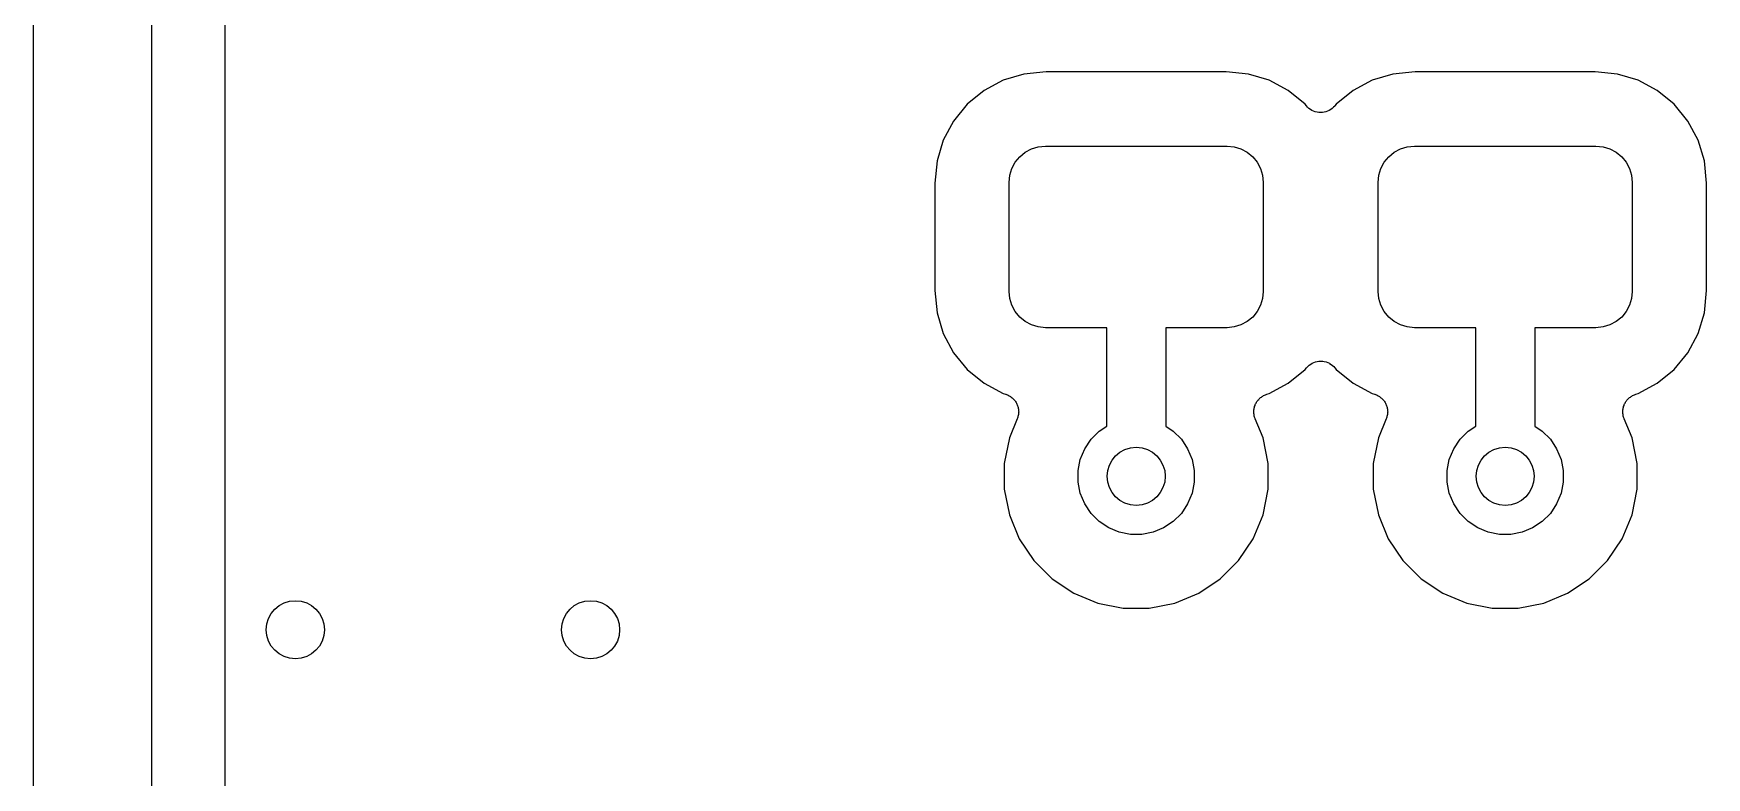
# Model space of a CAD drawing. Extents: x 105 to 193.4, y -145.7 to -72.2.
# Drawn here: x 156.44 to 167.96, y -99.32 to -94.19 of the extents above; entities that cross this region are included whole.
import ezdxf

# ---------------------------------------------------------------- set-up
doc = ezdxf.new("R2010")
doc.units = 0
doc.layers.add('BLACK', color=7, linetype='CONTINUOUS')

msp = doc.modelspace()

# ---------------------------------------------------------------- linework, layer by layer
at = {"layer": 'BLACK', "linetype": 'CONTINUOUS'}
for p, q in [((157.251, -92.095), (157.251, -99.9664)), ((157.759, -99.6355), (157.759, -92.1261)), ((156.439, -99.9658), (156.439, -92.3544)), ((163.114, -94.5164), (162.983, -94.5867)), ((163.257, -94.4732), (163.114, -94.5164)), ((163.411, -94.4579), (163.257, -94.4732)), ((164.649, -94.4579), (163.411, -94.4579)), ((164.803, -94.4732), (164.649, -94.4579)), ((164.946, -94.5164), (164.803, -94.4732)), ((165.077, -94.5867), (164.946, -94.5164)), ((165.654, -94.5164), (165.523, -94.5867)), ((165.797, -94.4732), (165.654, -94.5164)), ((165.951, -94.4579), (165.797, -94.4732)), ((167.189, -94.4579), (165.951, -94.4579)), ((167.343, -94.4732), (167.189, -94.4579)), ((167.486, -94.5164), (167.343, -94.4732)), ((167.617, -94.5867), (167.486, -94.5164)), ((162.983, -94.5867), (162.867, -94.6813)), ((165.193, -94.6813), (165.077, -94.5867)), ((165.523, -94.5867), (165.407, -94.6813)), ((167.733, -94.6813), (167.617, -94.5867)), ((162.867, -94.6813), (162.773, -94.7965)), ((165.202, -94.6924), (165.193, -94.6813)), ((165.21, -94.7009), (165.202, -94.6924)), ((165.219, -94.7094), (165.21, -94.7009)), ((165.219, -94.7096), (165.219, -94.7094)), ((165.219, -94.7099), (165.219, -94.7096)), ((165.229, -94.7166), (165.219, -94.7099)), ((165.239, -94.7233), (165.229, -94.7166)), ((165.24, -94.7235), (165.239, -94.7233)), ((165.24, -94.7237), (165.24, -94.7235)), ((165.251, -94.7283), (165.24, -94.7237)), ((165.262, -94.733), (165.251, -94.7283)), ((165.262, -94.7331), (165.262, -94.733)), ((165.263, -94.7332), (165.262, -94.7331)), ((165.275, -94.7356), (165.263, -94.7332)), ((165.286, -94.7381), (165.275, -94.7356)), ((165.287, -94.7381), (165.286, -94.7381)), ((165.299, -94.7382), (165.287, -94.7381)), ((165.287, -94.7381), (165.287, -94.7381)), ((165.311, -94.7383), (165.299, -94.7382)), ((165.312, -94.7382), (165.311, -94.7383)), ((165.324, -94.736), (165.312, -94.7382)), ((165.312, -94.7382), (165.312, -94.7382)), ((165.335, -94.7337), (165.324, -94.736)), ((165.336, -94.7336), (165.335, -94.7337)), ((165.347, -94.729), (165.336, -94.7335)), ((165.336, -94.7335), (165.336, -94.7336)), ((165.358, -94.7245), (165.347, -94.729)), ((165.359, -94.7243), (165.358, -94.7245)), ((165.369, -94.7176), (165.359, -94.7242)), ((165.359, -94.7242), (165.359, -94.7243)), ((165.379, -94.711), (165.369, -94.7176)), ((165.38, -94.7107), (165.379, -94.711)), ((165.388, -94.7022), (165.38, -94.7105)), ((165.38, -94.7105), (165.38, -94.7107)), ((165.397, -94.6937), (165.388, -94.7022)), ((165.398, -94.6931), (165.397, -94.6937)), ((165.407, -94.6813), (165.398, -94.6924)), ((165.398, -94.6924), (165.398, -94.6931)), ((165.398, -94.6931), (165.398, -94.6931)), ((165.398, -94.6931), (165.398, -94.6931)), ((167.827, -94.7965), (167.733, -94.6813)), ((162.773, -94.7965), (162.702, -94.928)), ((167.898, -94.928), (167.827, -94.7965)), ((162.702, -94.928), (162.659, -95.0706)), ((163.228, -95.0422), (163.266, -95.0111)), ((163.266, -95.0111), (163.309, -94.988)), ((163.309, -94.988), (163.356, -94.9738)), ((163.356, -94.9738), (163.405, -94.969)), ((163.405, -94.969), (164.655, -94.969)), ((164.655, -94.969), (164.704, -94.9738)), ((164.704, -94.9738), (164.751, -94.988)), ((164.751, -94.988), (164.794, -95.0111)), ((164.794, -95.0111), (164.832, -95.0422)), ((165.768, -95.0422), (165.806, -95.0111)), ((165.806, -95.0111), (165.849, -94.988)), ((165.849, -94.988), (165.896, -94.9738)), ((165.896, -94.9738), (165.945, -94.969)), ((165.945, -94.969), (167.195, -94.969)), ((167.195, -94.969), (167.244, -94.9738)), ((167.244, -94.9738), (167.291, -94.988)), ((167.291, -94.988), (167.334, -95.0111)), ((167.334, -95.0111), (167.372, -95.0422)), ((167.941, -95.0706), (167.898, -94.928)), ((162.659, -95.0706), (162.644, -95.2252)), ((163.16, -95.1702), (163.174, -95.1233)), ((163.174, -95.1233), (163.197, -95.0801)), ((163.197, -95.0801), (163.228, -95.0422)), ((164.832, -95.0422), (164.863, -95.0801)), ((164.863, -95.0801), (164.886, -95.1233)), ((164.886, -95.1233), (164.9, -95.1702)), ((165.7, -95.1702), (165.714, -95.1233)), ((165.714, -95.1233), (165.737, -95.0801)), ((165.737, -95.0801), (165.768, -95.0422)), ((167.372, -95.0422), (167.403, -95.0801)), ((167.403, -95.0801), (167.426, -95.1233)), ((167.426, -95.1233), (167.44, -95.1702)), ((167.956, -95.2252), (167.941, -95.0706)), ((162.644, -95.2252), (162.644, -95.9628)), ((163.155, -95.219), (163.16, -95.1702)), ((163.155, -95.969), (163.155, -95.219)), ((164.9, -95.1702), (164.905, -95.219)), ((164.905, -95.219), (164.905, -95.969)), ((165.695, -95.219), (165.7, -95.1702)), ((165.695, -95.969), (165.695, -95.219)), ((167.44, -95.1702), (167.445, -95.219)), ((167.445, -95.219), (167.445, -95.969)), ((167.956, -95.9628), (167.956, -95.2252)), ((162.644, -95.9628), (162.659, -96.1174)), ((163.16, -96.0178), (163.155, -95.969)), ((163.174, -96.0647), (163.16, -96.0178)), ((164.9, -96.0178), (164.886, -96.0647)), ((164.905, -95.969), (164.9, -96.0178)), ((165.7, -96.0178), (165.695, -95.969)), ((165.714, -96.0647), (165.7, -96.0178)), ((167.44, -96.0178), (167.426, -96.0647)), ((167.445, -95.969), (167.44, -96.0178)), ((167.941, -96.1174), (167.956, -95.9628)), ((162.659, -96.1174), (162.702, -96.26)), ((163.197, -96.1079), (163.174, -96.0647)), ((163.228, -96.1458), (163.197, -96.1079)), ((163.266, -96.1769), (163.228, -96.1458)), ((164.832, -96.1458), (164.794, -96.1769)), ((164.863, -96.1079), (164.832, -96.1458)), ((164.886, -96.0647), (164.863, -96.1079)), ((165.737, -96.1079), (165.714, -96.0647)), ((165.768, -96.1458), (165.737, -96.1079)), ((165.806, -96.1769), (165.768, -96.1458)), ((167.372, -96.1458), (167.334, -96.1769)), ((167.403, -96.1079), (167.372, -96.1458)), ((167.426, -96.0647), (167.403, -96.1079)), ((167.898, -96.26), (167.941, -96.1174)), ((162.702, -96.26), (162.773, -96.3915)), ((163.309, -96.2), (163.266, -96.1769)), ((163.356, -96.2142), (163.309, -96.2)), ((163.405, -96.219), (163.356, -96.2142)), ((163.827, -96.219), (163.405, -96.219)), ((163.827, -96.8967), (163.827, -96.219)), ((164.655, -96.219), (164.233, -96.219)), ((164.233, -96.219), (164.233, -96.8967)), ((164.704, -96.2142), (164.655, -96.219)), ((164.751, -96.2), (164.704, -96.2142)), ((164.794, -96.1769), (164.751, -96.2)), ((165.849, -96.2), (165.806, -96.1769)), ((165.896, -96.2142), (165.849, -96.2)), ((165.945, -96.219), (165.896, -96.2142)), ((166.367, -96.219), (165.945, -96.219)), ((166.367, -96.8967), (166.367, -96.219)), ((167.195, -96.219), (166.773, -96.219)), ((166.773, -96.219), (166.773, -96.8967)), ((167.244, -96.2142), (167.195, -96.219)), ((167.291, -96.2), (167.244, -96.2142)), ((167.334, -96.1769), (167.291, -96.2)), ((167.827, -96.3915), (167.898, -96.26)), ((162.773, -96.3915), (162.867, -96.5067)), ((167.733, -96.5067), (167.827, -96.3915)), ((162.867, -96.5067), (162.983, -96.6013)), ((165.077, -96.6013), (165.193, -96.5067)), ((165.193, -96.5067), (165.202, -96.4956)), ((165.202, -96.4948), (165.203, -96.4943)), ((165.202, -96.4949), (165.202, -96.4948)), ((165.202, -96.4956), (165.202, -96.4949)), ((165.202, -96.4949), (165.202, -96.4949)), ((165.203, -96.4943), (165.212, -96.4859)), ((165.212, -96.4859), (165.22, -96.4775)), ((165.22, -96.4773), (165.221, -96.477)), ((165.22, -96.4775), (165.22, -96.4773)), ((165.221, -96.477), (165.231, -96.4704)), ((165.231, -96.4704), (165.241, -96.4638)), ((165.241, -96.4637), (165.242, -96.4635)), ((165.241, -96.4638), (165.241, -96.4637)), ((165.242, -96.4635), (165.253, -96.4591)), ((165.253, -96.4591), (165.264, -96.4545)), ((165.264, -96.4544), (165.265, -96.4543)), ((165.264, -96.4545), (165.264, -96.4544)), ((165.265, -96.4543), (165.276, -96.4521)), ((165.276, -96.4521), (165.288, -96.4498)), ((165.288, -96.4498), (165.289, -96.4497)), ((165.288, -96.4498), (165.288, -96.4498)), ((165.289, -96.4497), (165.301, -96.4498)), ((165.301, -96.4498), (165.313, -96.4499)), ((165.313, -96.4499), (165.313, -96.4499)), ((165.313, -96.4499), (165.314, -96.4499)), ((165.314, -96.4499), (165.325, -96.4524)), ((165.325, -96.4524), (165.337, -96.4548)), ((165.337, -96.4548), (165.338, -96.4549)), ((165.338, -96.4549), (165.338, -96.455)), ((165.338, -96.455), (165.349, -96.4597)), ((165.349, -96.4597), (165.36, -96.4643)), ((165.36, -96.4643), (165.36, -96.4645)), ((165.36, -96.4645), (165.361, -96.4647)), ((165.361, -96.4647), (165.371, -96.4714)), ((165.371, -96.4714), (165.381, -96.4781)), ((165.381, -96.4781), (165.381, -96.4784)), ((165.381, -96.4784), (165.381, -96.4786)), ((165.381, -96.4786), (165.39, -96.487)), ((165.39, -96.487), (165.398, -96.4956)), ((165.398, -96.4956), (165.407, -96.5067)), ((165.407, -96.5067), (165.523, -96.6013)), ((167.617, -96.6013), (167.733, -96.5067)), ((162.983, -96.6013), (163.114, -96.6716)), ((164.946, -96.6716), (165.077, -96.6013)), ((165.523, -96.6013), (165.654, -96.6716)), ((167.486, -96.6716), (167.617, -96.6013)), ((163.114, -96.6716), (163.13, -96.6766)), ((163.13, -96.6766), (163.132, -96.6771)), ((163.132, -96.6771), (163.137, -96.6794)), ((163.137, -96.6794), (163.143, -96.6811)), ((163.143, -96.6811), (163.149, -96.6843)), ((163.149, -96.6843), (163.155, -96.6869)), ((163.155, -96.6869), (163.16, -96.6902)), ((163.16, -96.6902), (163.165, -96.6929)), ((163.165, -96.6929), (163.17, -96.6972)), ((163.17, -96.6972), (163.175, -96.7009)), ((163.175, -96.7009), (163.179, -96.7051)), ((163.179, -96.7051), (163.184, -96.7088)), ((163.184, -96.7088), (163.188, -96.7139)), ((163.188, -96.7139), (163.193, -96.7186)), ((163.193, -96.7186), (163.196, -96.7235)), ((163.196, -96.7235), (163.199, -96.728)), ((163.199, -96.728), (163.203, -96.7339)), ((163.203, -96.7339), (163.206, -96.7394)), ((163.206, -96.7394), (163.208, -96.7448)), ((164.852, -96.7432), (164.855, -96.7378)), ((164.855, -96.7378), (164.858, -96.7323)), ((164.858, -96.7323), (164.861, -96.7265)), ((164.861, -96.7265), (164.865, -96.7221)), ((164.865, -96.7221), (164.868, -96.7173)), ((164.868, -96.7173), (164.873, -96.7126)), ((164.873, -96.7126), (164.877, -96.7075)), ((164.877, -96.7075), (164.882, -96.7039)), ((164.882, -96.7039), (164.886, -96.6998)), ((164.886, -96.6998), (164.892, -96.6961)), ((164.892, -96.6961), (164.897, -96.692)), ((164.897, -96.692), (164.902, -96.6893)), ((164.902, -96.6893), (164.907, -96.686)), ((164.907, -96.686), (164.913, -96.6835)), ((164.913, -96.6835), (164.919, -96.6804)), ((164.919, -96.6804), (164.924, -96.6788)), ((164.924, -96.6788), (164.93, -96.6766)), ((164.93, -96.6766), (164.946, -96.6716)), ((165.654, -96.6716), (165.67, -96.6766)), ((165.67, -96.6766), (165.672, -96.6771)), ((165.672, -96.6771), (165.677, -96.6794)), ((165.677, -96.6794), (165.683, -96.6811)), ((165.683, -96.6811), (165.689, -96.6843)), ((165.689, -96.6843), (165.695, -96.6869)), ((165.695, -96.6869), (165.7, -96.6902)), ((165.7, -96.6902), (165.705, -96.6929)), ((165.705, -96.6929), (165.71, -96.6972)), ((165.71, -96.6972), (165.715, -96.7009)), ((165.715, -96.7009), (165.719, -96.7051)), ((165.719, -96.7051), (165.724, -96.7088)), ((165.724, -96.7088), (165.728, -96.7139)), ((165.728, -96.7139), (165.733, -96.7186)), ((165.733, -96.7186), (165.736, -96.7235)), ((165.736, -96.7235), (165.739, -96.728)), ((165.739, -96.728), (165.743, -96.7339)), ((165.743, -96.7339), (165.746, -96.7394)), ((165.746, -96.7394), (165.748, -96.7448)), ((167.392, -96.7432), (167.395, -96.7378)), ((167.395, -96.7378), (167.398, -96.7323)), ((167.398, -96.7323), (167.401, -96.7265)), ((167.401, -96.7265), (167.405, -96.7221)), ((167.405, -96.7221), (167.408, -96.7173)), ((167.408, -96.7173), (167.413, -96.7126)), ((167.413, -96.7126), (167.417, -96.7075)), ((167.417, -96.7075), (167.422, -96.7039)), ((167.422, -96.7039), (167.426, -96.6998)), ((167.426, -96.6998), (167.432, -96.6961)), ((167.432, -96.6961), (167.437, -96.692)), ((167.437, -96.692), (167.442, -96.6893)), ((167.442, -96.6893), (167.447, -96.686)), ((167.447, -96.686), (167.453, -96.6835)), ((167.453, -96.6835), (167.459, -96.6804)), ((167.459, -96.6804), (167.464, -96.6788)), ((167.464, -96.6788), (167.47, -96.6766)), ((167.47, -96.6766), (167.486, -96.6716)), ((163.211, -96.8467), (163.157, -96.9771)), ((163.208, -96.7448), (163.211, -96.7499)), ((163.211, -96.7499), (163.213, -96.7563)), ((163.213, -96.8412), (163.211, -96.8467)), ((163.213, -96.7563), (163.215, -96.7624)), ((163.215, -96.8358), (163.213, -96.8412)), ((163.215, -96.7624), (163.217, -96.7681)), ((163.216, -96.8293), (163.215, -96.8358)), ((163.218, -96.823), (163.216, -96.8293)), ((163.217, -96.7681), (163.218, -96.7736)), ((163.218, -96.7736), (163.219, -96.7802)), ((163.219, -96.8172), (163.218, -96.823)), ((163.219, -96.7802), (163.22, -96.7868)), ((163.22, -96.8115), (163.219, -96.8172)), ((163.22, -96.7868), (163.22, -96.7926)), ((163.22, -96.7926), (163.221, -96.7983)), ((163.221, -96.7983), (163.22, -96.8049)), ((163.22, -96.8049), (163.22, -96.8115)), ((164.839, -96.7965), (164.84, -96.7908)), ((164.84, -96.8032), (164.839, -96.7965)), ((164.84, -96.785), (164.841, -96.7785)), ((164.84, -96.7908), (164.84, -96.785)), ((164.84, -96.8098), (164.84, -96.8032)), ((164.841, -96.8155), (164.84, -96.8098)), ((164.841, -96.7785), (164.842, -96.7719)), ((164.842, -96.8212), (164.841, -96.8155)), ((164.842, -96.7719), (164.844, -96.7664)), ((164.843, -96.8276), (164.842, -96.8212)), ((164.845, -96.8341), (164.843, -96.8276)), ((164.844, -96.7664), (164.845, -96.7607)), ((164.845, -96.7607), (164.848, -96.7546)), ((164.847, -96.8395), (164.845, -96.8341)), ((164.848, -96.8451), (164.847, -96.8395)), ((164.848, -96.7546), (164.85, -96.7483)), ((164.849, -96.8467), (164.848, -96.8451)), ((164.903, -96.9771), (164.849, -96.8467)), ((164.85, -96.7483), (164.852, -96.7432)), ((165.751, -96.8467), (165.697, -96.9771)), ((165.748, -96.7448), (165.751, -96.7499)), ((165.751, -96.7499), (165.753, -96.7563)), ((165.753, -96.8412), (165.751, -96.8467)), ((165.753, -96.7563), (165.755, -96.7624)), ((165.755, -96.8358), (165.753, -96.8412)), ((165.755, -96.7624), (165.757, -96.7681)), ((165.756, -96.8293), (165.755, -96.8358)), ((165.758, -96.823), (165.756, -96.8293)), ((165.757, -96.7681), (165.758, -96.7736)), ((165.758, -96.7736), (165.759, -96.7802)), ((165.759, -96.8172), (165.758, -96.823)), ((165.759, -96.7802), (165.76, -96.7868)), ((165.76, -96.8115), (165.759, -96.8172)), ((165.76, -96.7868), (165.76, -96.7926)), ((165.76, -96.7926), (165.761, -96.7983)), ((165.761, -96.7983), (165.76, -96.8049)), ((165.76, -96.8049), (165.76, -96.8115)), ((167.379, -96.7965), (167.38, -96.7908)), ((167.38, -96.8032), (167.379, -96.7965)), ((167.38, -96.785), (167.381, -96.7785)), ((167.38, -96.7908), (167.38, -96.785)), ((167.38, -96.8098), (167.38, -96.8032)), ((167.381, -96.8155), (167.38, -96.8098)), ((167.381, -96.7785), (167.382, -96.7719)), ((167.382, -96.8212), (167.381, -96.8155)), ((167.382, -96.7719), (167.384, -96.7664)), ((167.383, -96.8276), (167.382, -96.8212)), ((167.385, -96.8341), (167.383, -96.8276)), ((167.384, -96.7664), (167.385, -96.7607)), ((167.385, -96.7607), (167.388, -96.7546)), ((167.387, -96.8395), (167.385, -96.8341)), ((167.388, -96.8451), (167.387, -96.8395)), ((167.388, -96.7546), (167.39, -96.7483)), ((167.389, -96.8467), (167.388, -96.8451)), ((167.443, -96.9771), (167.389, -96.8467)), ((167.39, -96.7483), (167.392, -96.7432)), ((163.719, -96.987), (163.775, -96.9313)), ((163.775, -96.9313), (163.827, -96.8967)), ((164.233, -96.8967), (164.285, -96.9313)), ((164.285, -96.9313), (164.341, -96.987)), ((166.259, -96.987), (166.315, -96.9313)), ((166.315, -96.9313), (166.367, -96.8967)), ((166.773, -96.8967), (166.825, -96.9313)), ((166.825, -96.9313), (166.881, -96.987)), ((163.157, -96.9771), (163.122, -97.1526)), ((163.645, -97.1253), (163.676, -97.0525)), ((163.676, -97.0525), (163.719, -96.987)), ((164.341, -96.987), (164.384, -97.0525)), ((164.384, -97.0525), (164.415, -97.1253)), ((164.938, -97.1526), (164.903, -96.9771)), ((165.697, -96.9771), (165.662, -97.1526)), ((166.185, -97.1253), (166.216, -97.0525)), ((166.216, -97.0525), (166.259, -96.987)), ((166.881, -96.987), (166.924, -97.0525)), ((166.924, -97.0525), (166.955, -97.1253)), ((167.478, -97.1526), (167.443, -96.9771)), ((163.122, -97.1526), (163.122, -97.3314)), ((163.63, -97.2026), (163.645, -97.1253)), ((163.63, -97.2814), (163.63, -97.2026)), ((164.415, -97.1253), (164.43, -97.2026)), ((164.43, -97.2026), (164.43, -97.2814)), ((164.938, -97.3314), (164.938, -97.1526)), ((165.662, -97.1526), (165.662, -97.3314)), ((166.17, -97.2026), (166.185, -97.1253)), ((166.17, -97.2814), (166.17, -97.2026)), ((166.955, -97.1253), (166.97, -97.2026)), ((166.97, -97.2026), (166.97, -97.2814)), ((167.478, -97.3314), (167.478, -97.1526)), ((163.645, -97.3587), (163.63, -97.2814)), ((164.43, -97.2814), (164.415, -97.3587)), ((166.185, -97.3587), (166.17, -97.2814)), ((166.97, -97.2814), (166.955, -97.3587)), ((163.122, -97.3314), (163.157, -97.5069)), ((163.676, -97.4315), (163.645, -97.3587)), ((163.719, -97.497), (163.676, -97.4315)), ((164.384, -97.4315), (164.341, -97.497)), ((164.415, -97.3587), (164.384, -97.4315)), ((164.903, -97.5069), (164.938, -97.3314)), ((165.662, -97.3314), (165.697, -97.5069)), ((166.216, -97.4315), (166.185, -97.3587)), ((166.259, -97.497), (166.216, -97.4315)), ((166.924, -97.4315), (166.881, -97.497)), ((166.955, -97.3587), (166.924, -97.4315)), ((167.443, -97.5069), (167.478, -97.3314)), ((163.157, -97.5069), (163.225, -97.6721)), ((163.775, -97.5527), (163.719, -97.497)), ((164.341, -97.497), (164.285, -97.5527)), ((164.835, -97.6721), (164.903, -97.5069)), ((165.697, -97.5069), (165.765, -97.6721)), ((166.315, -97.5527), (166.259, -97.497)), ((166.881, -97.497), (166.825, -97.5527)), ((167.375, -97.6721), (167.443, -97.5069)), ((163.841, -97.5965), (163.775, -97.5527)), ((163.913, -97.6266), (163.841, -97.5965)), ((163.991, -97.642), (163.913, -97.6266)), ((164.069, -97.642), (163.991, -97.642)), ((164.147, -97.6266), (164.069, -97.642)), ((164.219, -97.5965), (164.147, -97.6266)), ((164.285, -97.5527), (164.219, -97.5965)), ((166.381, -97.5965), (166.315, -97.5527)), ((166.453, -97.6266), (166.381, -97.5965)), ((166.531, -97.642), (166.453, -97.6266)), ((166.609, -97.642), (166.531, -97.642)), ((166.687, -97.6266), (166.609, -97.642)), ((166.759, -97.5965), (166.687, -97.6266)), ((166.825, -97.5527), (166.759, -97.5965)), ((163.225, -97.6721), (163.325, -97.8208)), ((164.735, -97.8208), (164.835, -97.6721)), ((165.765, -97.6721), (165.865, -97.8208)), ((167.275, -97.8208), (167.375, -97.6721)), ((163.325, -97.8208), (163.451, -97.9473)), ((164.609, -97.9473), (164.735, -97.8208)), ((165.865, -97.8208), (165.991, -97.9473)), ((167.149, -97.9473), (167.275, -97.8208)), ((163.451, -97.9473), (163.6, -98.0467)), ((164.46, -98.0467), (164.609, -97.9473)), ((165.991, -97.9473), (166.14, -98.0467)), ((167, -98.0467), (167.149, -97.9473)), ((163.6, -98.0467), (163.765, -98.1151)), ((163.765, -98.1151), (163.941, -98.15)), ((164.119, -98.15), (164.295, -98.1151)), ((164.295, -98.1151), (164.46, -98.0467)), ((166.14, -98.0467), (166.305, -98.1151)), ((166.305, -98.1151), (166.481, -98.15)), ((166.659, -98.15), (166.835, -98.1151)), ((166.835, -98.1151), (167, -98.0467)), ((163.941, -98.15), (164.119, -98.15)), ((166.481, -98.15), (166.659, -98.15))]:
    msp.add_line(p, q, dxfattribs=at)
at = {"layer": 'BLACK'}
for centre in [(164.03, -97.242), (166.57, -97.242), (158.242, -98.298), (160.274, -98.298)]:
    msp.add_circle(centre, 0.2, dxfattribs=at)

doc.saveas('drawing.dxf')
